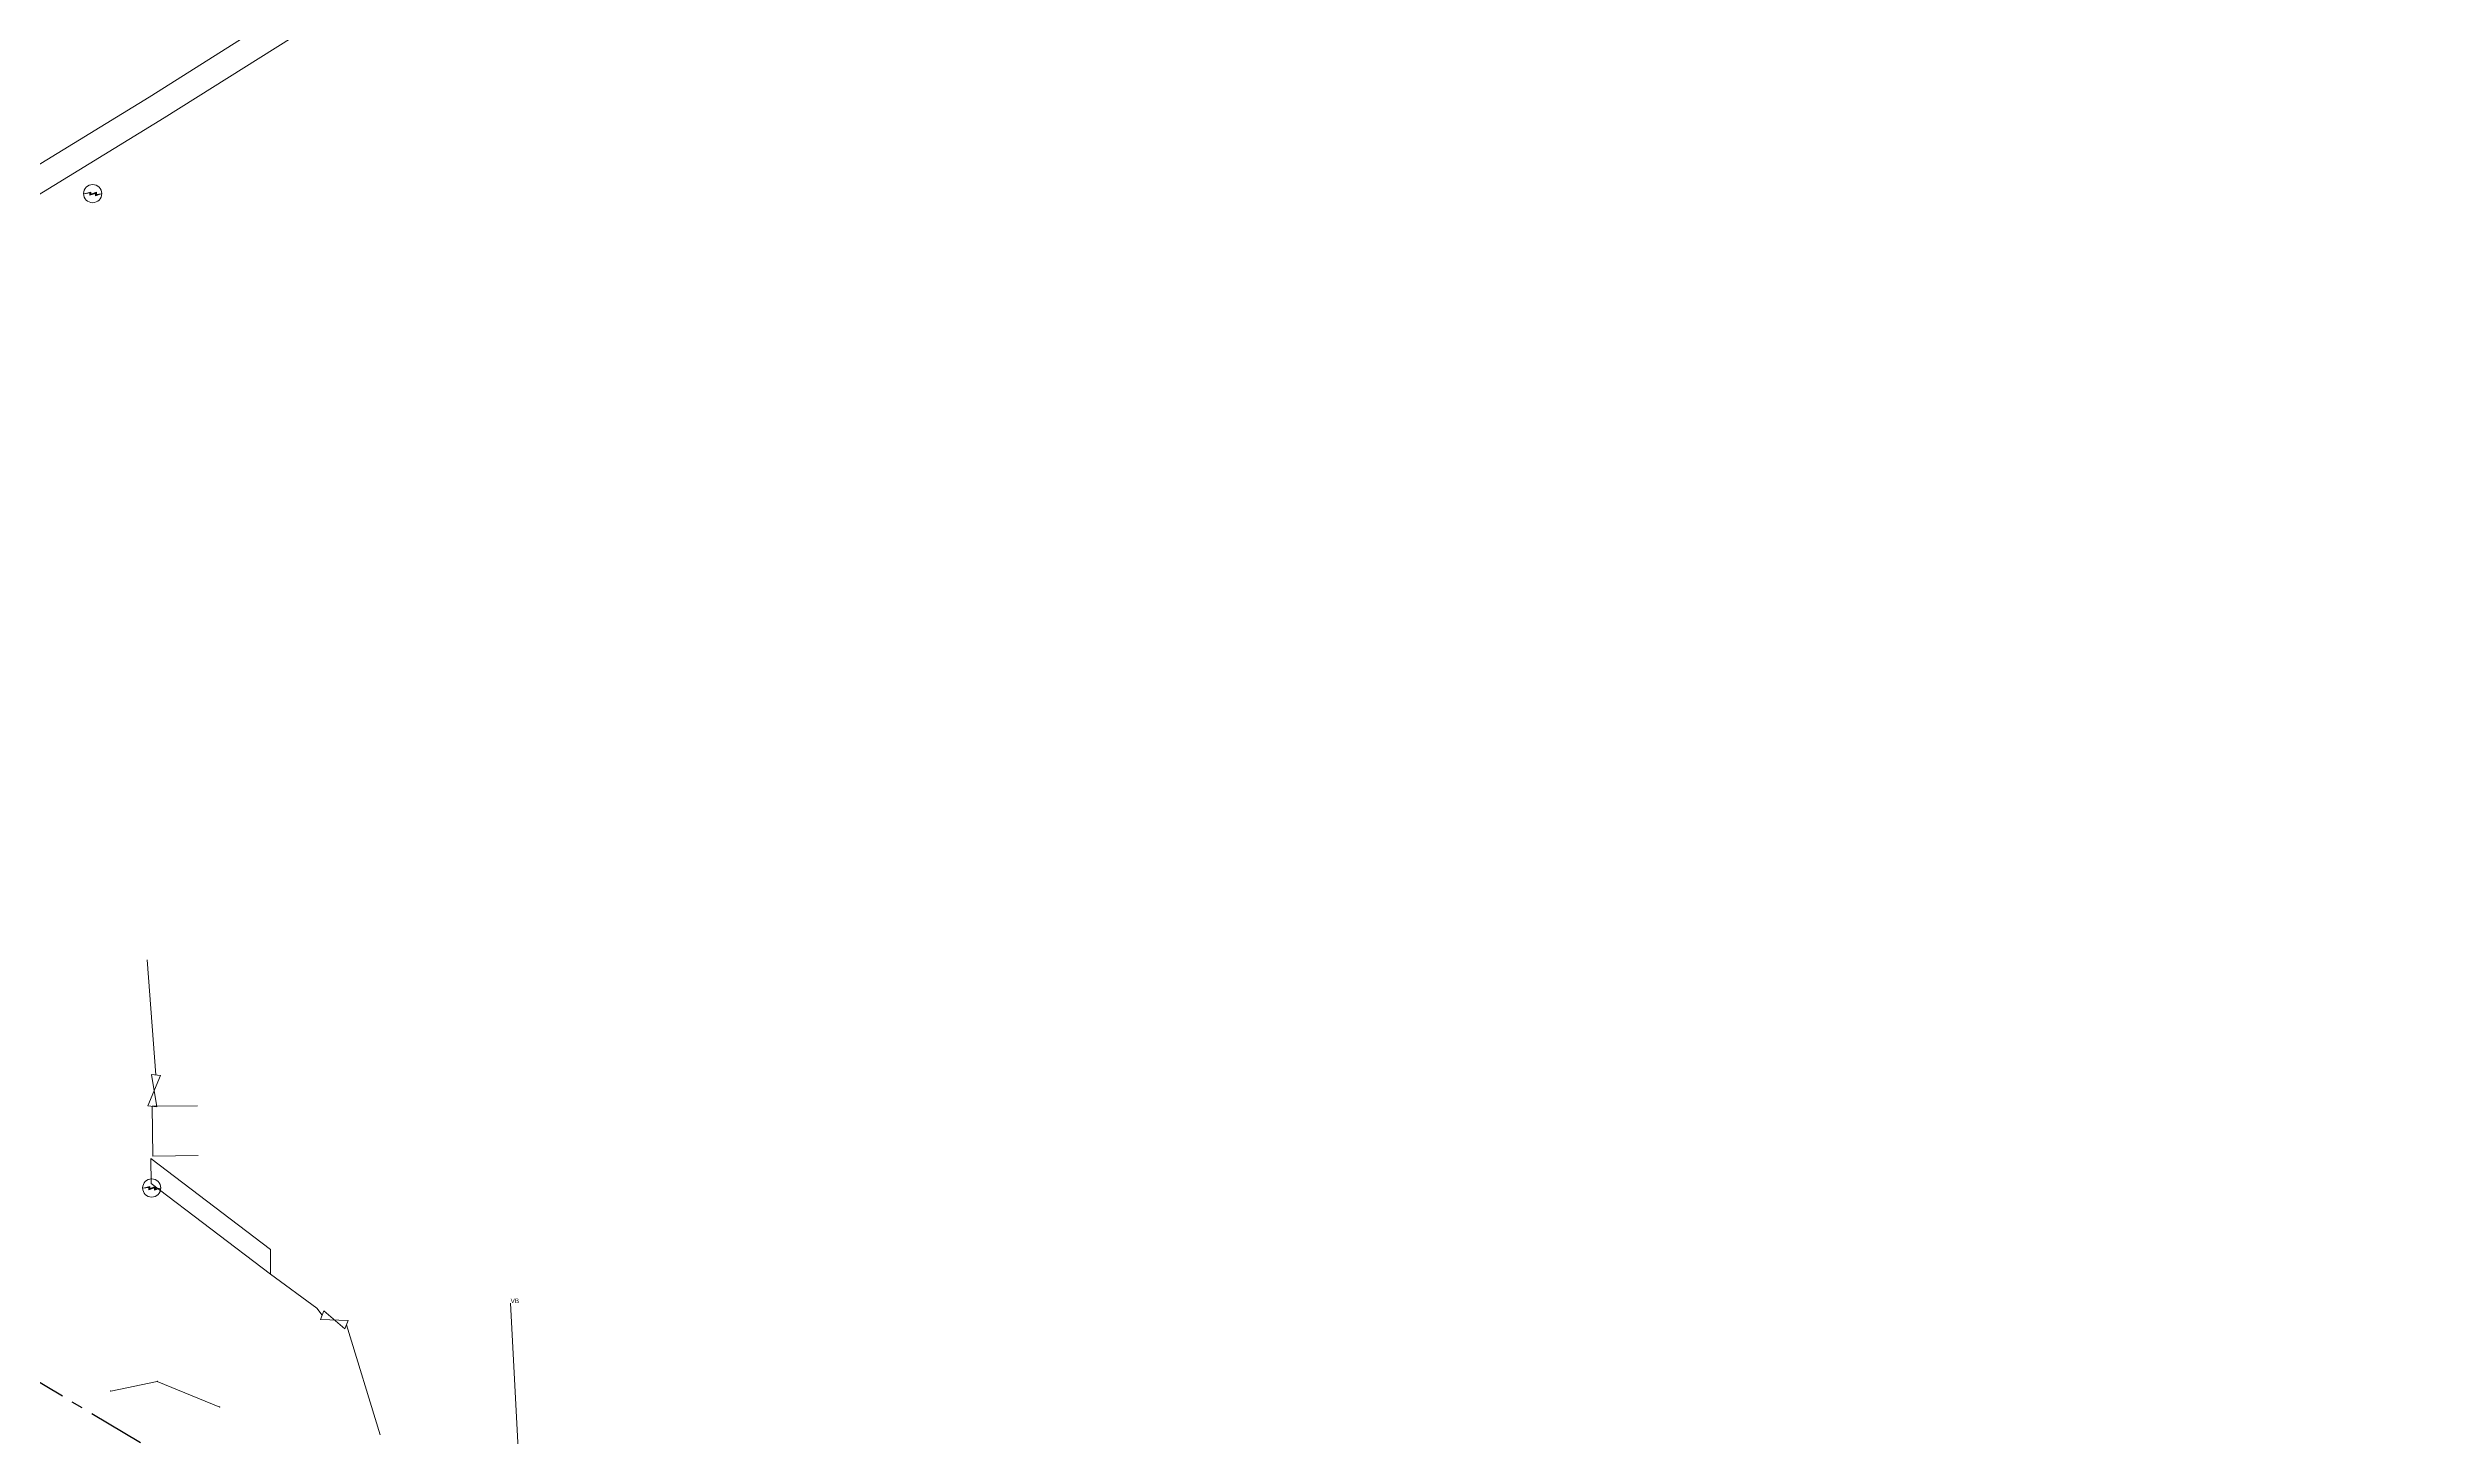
# Model space of a CAD drawing. Header units: metres. Extents: x 593168 to 611286, y 3401475 to 3412398.
# Drawn here: x 609251.9 to 609513.4, y 3402738.2 to 3402891.1 of the extents above; entities that cross this region are included whole.
import ezdxf

# ---------------------------------------------------------------- set-up
doc = ezdxf.new("R2010")
doc.units = ezdxf.units.M
doc.header["$MEASUREMENT"] = 0
doc.linetypes.add('CENTER', pattern=[2, 1.25, -0.25, 0.25, -0.25])
for name, color, linetype, lineweight in [('Compound Wall', 251, 'Continuous', 0), ('Electric Pole', 251, 'Continuous', 0), ('Gate', 251, 'Continuous', 0), ('Residential Building Pucca', 251, 'Continuous', 0), ('Subroad Edge', 34, 'Continuous', 0), ('Village Area', 251, 'Continuous', 0), ('Village Area text', 251, 'Continuous', 0), ('Water Logged Area', 5, 'Continuous', 0)]:
    doc.layers.add(name, color=color, linetype=linetype, lineweight=lineweight)
doc.layers.add('Existing Railway Boundary', color=7, linetype='CENTER')
doc.styles.get("Standard").update_dxf_attribs({"font": 'arial_0.ttf'})

# ---------------------------------------------------------------- blocks, each defined once
blk = doc.blocks.new('GT')
at = {"layer": 'Gate'}
for p, q in [((-0.5, -0.5), (-0.5, 0.5)), ((-0.5, 0.5), (0.5, -0.5)), ((0.5, 0.5), (0.5, -0.5))]:
    blk.add_line(p, q, dxfattribs=at)
blk.add_lwpolyline([(0.5, 0.5), (-0.5, -0.5)], dxfattribs=at)
blk = doc.blocks.new('EP')
blk.add_hatch(color=8).paths.add_polyline_path([(-0.21, -0.05), (-0.21, 0.16), (-0.93, -0.01), (-0.31, 0.07), (-0.31, -0.19), (0.31, 0), (0.31, -0.24), (0.94, -0.01), (0.41, -0.1), (0.43, 0.15)])
at = {"color": 8}
for p, q in [((-0.93, -0.01), (-0.21, 0.16)), ((-0.31, 0.07), (-0.93, -0.01)), ((-0.31, -0.19), (-0.31, 0.07)), ((0.31, 0), (-0.31, -0.19)), ((-0.21, 0.16), (-0.21, -0.05)), ((-0.21, -0.05), (0.43, 0.15)), ((0.31, -0.24), (0.31, 0)), ((0.43, 0.15), (0.41, -0.1)), ((0.94, -0.01), (0.31, -0.24)), ((0.41, -0.1), (0.94, -0.01))]:
    blk.add_line(p, q, dxfattribs=at)
blk.add_circle((0, 0), 1, dxfattribs=at)

msp = doc.modelspace()

# ---------------------------------------------------------------- linework, layer by layer
at = {"layer": 'Compound Wall'}
for points in [[(609263.785, 3402777.9503, 262.4672), (609262.815, 3402790.6437, 262.2713)], [(609276.414, 3402756.0364, 263.5429), (609281.4844, 3402752.2898, 262.8041), (609282.1066, 3402751.5214, 263.288)], [(609284.7775, 3402750.4497, 263.294), (609288.4849, 3402738.3325, 264.6056)]]:
    msp.add_polyline3d(points, dxfattribs=at)
at = {"layer": 'Existing Railway Boundary', "ltscale": 5}
msp.add_lwpolyline([(610412.2426, 3402047.4072), (610348.1708, 3402084.3155), (610255.6699, 3402141.9633), (610098.8011, 3402235.9968), (610097.6409, 3402236.5907), (610096.8654, 3402237.0016), (610095.7382, 3402237.4658), (610093.9073, 3402238.4592), (608296.8511, 3403316.4743), (608263.9541, 3403378.7593), (608188.5487, 3403419.3953), (608142.2829, 3403445.4311)], dxfattribs=at)
at = {"layer": 'Residential Building Pucca'}
msp.add_polyline3d([(609268.4452, 3402769.0825, 262.6142), (609263.447, 3402769.0209, 262.6142), (609263.3794, 3402774.5079, 262.4362), (609268.3775, 3402774.5695, 262.4362)], dxfattribs=at)
msp.add_polyline3d([(609276.414, 3402756.0364, 263.5429), (609263.2563, 3402766.0238, 262.2533), (609263.2181, 3402768.763, 262.6171), (609276.4159, 3402758.7452, 262.6171)], close=True, dxfattribs=at)
at = {"layer": 'Subroad Edge'}
for points in [[(609148.0775, 3402805.8263, 263.8918), (609157.1887, 3402814.9627, 263.205), (609165.2571, 3402822.6179, 262.4782), (609189.4263, 3402840.728, 262.0323), (609193.262, 3402843.3001, 261.9823), (609203.3175, 3402849.27, 261.9064), (609232.1485, 3402866.6774, 261.9383), (609263.0471, 3402885.5782, 261.9224), (609285.958, 3402900.0933, 261.9743), (609320.9596, 3402922.6529, 262.0143)], [(609151.4797, 3402803.6542, 263.8838), (609159.7194, 3402813.2228, 263.172), (609167.4539, 3402820.6731, 262.4362), (609190.8394, 3402838.2518, 262.0313), (609193.1314, 3402840.0956, 261.9923), (609205.0334, 3402847.1754, 261.9304), (609233.75, 3402864.3521, 261.9413), (609264.6952, 3402883.308, 261.9324), (609287.5678, 3402897.682, 261.9903), (609322.5792, 3402920.0133, 262.1613)]]:
    msp.add_polyline3d(points, dxfattribs=at)
at = {"layer": 'Village Area'}
msp.add_polyline3d([(609304.8266, 3402714.4655, 262.1913), (609302.8268, 3402752.8333, 262.1703)], dxfattribs=at)
at = {"layer": 'Water Logged Area'}
msp.add_polyline3d([(609258.8182, 3402743.1547, 262.1023), (609263.9432, 3402744.2268, 261.9673), (609270.8241, 3402741.3942, 262.3192)], dxfattribs=at)
for p in [(609258.818, 3402743.155, 262.102), (609263.943, 3402744.227, 261.967), (609270.824, 3402741.394, 262.319)]:
    msp.add_point(p, dxfattribs=at)

# ---------------------------------------------------------------- block references
at = {"layer": 'Electric Pole', "xscale": 0.9997078269177826, "yscale": 0.9997078269177826, "zscale": 0.9997078269177826}
for p in [(609256.8295, 3402874.9729, 261.4285), (609263.3327, 3402765.5118, 264.1977)]:
    msp.add_blockref('EP', p, dxfattribs=at)
at = {"layer": 'Gate', "yscale": 0.9997078268772032}
for p, xscale, zscale, rotation in [((609263.5893, 3402776.22, 156.3202), 3.482671727051116, 3.482671727051116, 83.34587188286507), ((609283.442, 3402750.9856, 156.3202), 2.877853245387765, 2.877853245387765, 338.3458718813187)]:
    msp.add_blockref('GT', p, dxfattribs=dict(at, xscale=xscale, zscale=zscale, rotation=rotation))

# ---------------------------------------------------------------- texts
at = {"layer": 'Village Area text'}
msp.add_text('VB', height=0.5, dxfattribs=at).set_placement((609302.827, 3402752.833, 262.17))

doc.saveas('drawing.dxf')
